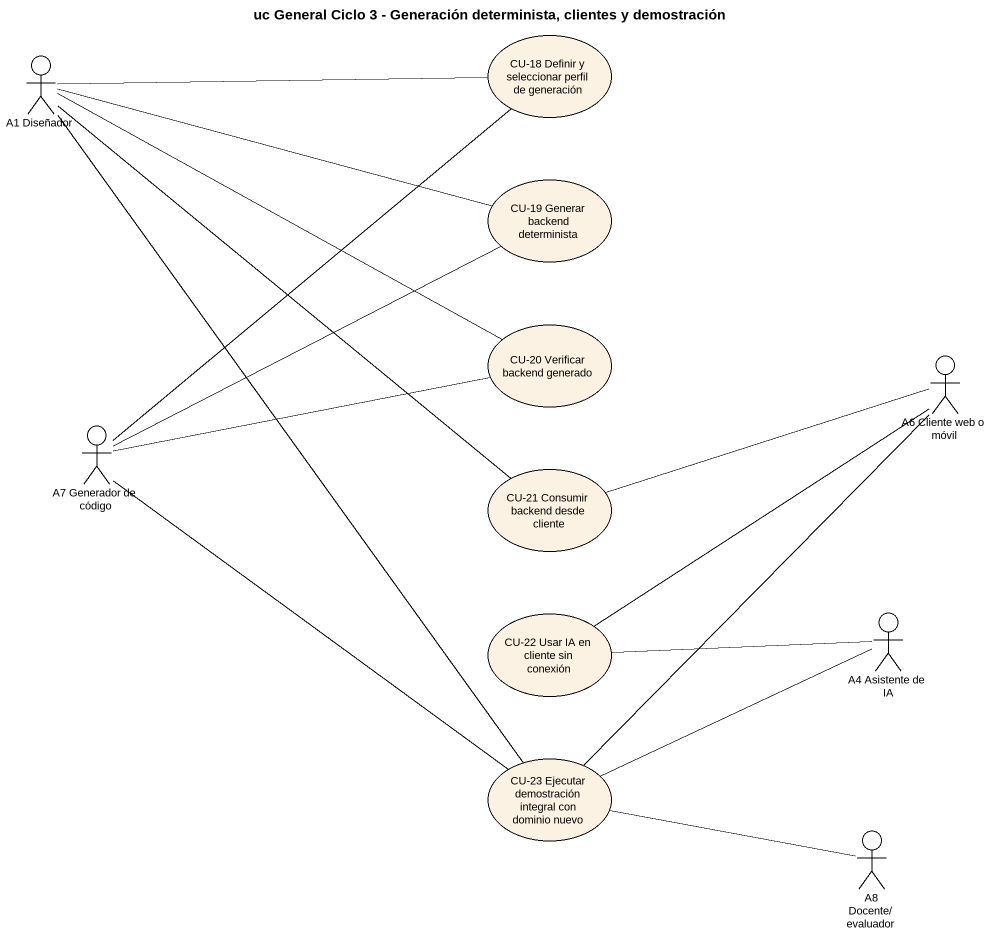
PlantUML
@startuml
title uc General Ciclo 3 - Generación determinista, clientes y demostración
usecase "CU-18 Definir y seleccionar perfil de generación" as CU_18_Definir_y_seleccionar
actor "A1 Diseñador" as A1_Diseñador
usecase "CU-19 Generar backend determinista" as CU_19_Generar_backend
usecase "CU-20 Verificar backend generado" as CU_20_Verificar_backend
actor "A6 Cliente web o móvil" as A6_Cliente_web_o_móvil
actor "A7 Generador de código" as A7_Generador_de_código
usecase "CU-21 Consumir backend desde cliente" as CU_21_Consumir_backend
usecase "CU-22 Usar IA en cliente sin conexión" as CU_22_Usar_IA_en_cliente
actor "A4 Asistente de IA" as A4_Asistente_de_IA
usecase "CU-23 Ejecutar demostración integral con dominio nuevo" as CU_23_Ejecutar_demostración
actor "A8 Docente/evaluador" as A8_Docente_evaluador
A1_Diseñador -right- CU_18_Definir_y_seleccionar
A1_Diseñador -right- CU_19_Generar_backend
A1_Diseñador -right- CU_20_Verificar_backend
A1_Diseñador -- CU_21_Consumir_backend
A1_Diseñador -- CU_23_Ejecutar_demostración
A6_Cliente_web_o_móvil -left- CU_21_Consumir_backend
A6_Cliente_web_o_móvil -- CU_22_Usar_IA_en_cliente
A6_Cliente_web_o_móvil -- CU_23_Ejecutar_demostración
A7_Generador_de_código -up- CU_18_Definir_y_seleccionar
A7_Generador_de_código -right- CU_19_Generar_backend
A7_Generador_de_código -right- CU_20_Verificar_backend
A7_Generador_de_código -- CU_23_Ejecutar_demostración
A4_Asistente_de_IA -left- CU_22_Usar_IA_en_cliente
A4_Asistente_de_IA -left- CU_23_Ejecutar_demostración
A8_Docente_evaluador -left- CU_23_Ejecutar_demostración
@enduml
